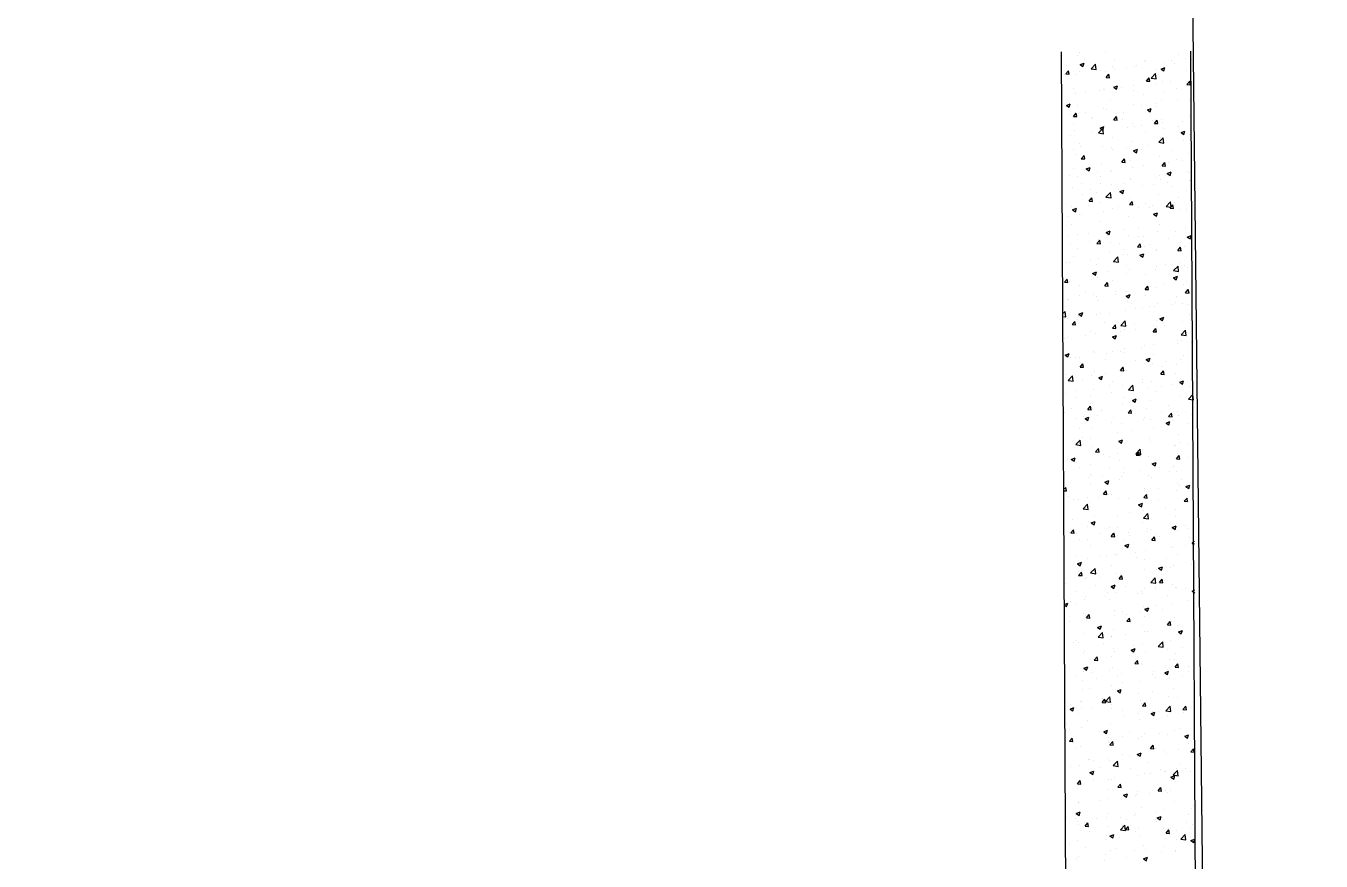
# Model space of a CAD drawing. Header units: millimetres. Extents: x 331487 to 517269, y 198509 to 399936.
# Drawn here: x 447136 to 449434, y 318041 to 319523 of the extents above; entities that cross this region are included whole.
import ezdxf

# ---------------------------------------------------------------- set-up
doc = ezdxf.new("R2010")
doc.units = ezdxf.units.MM
doc.header["$MEASUREMENT"] = 0
doc.layers.add('9th_plot boundry', color=1, linetype='Continuous')
doc.layers.add('COLUMN', color=6, linetype='Continuous')

msp = doc.modelspace()

# ---------------------------------------------------------------- linework, layer by layer
at = {"layer": '9th_plot boundry'}
msp.add_line((449434.4, 299006.3), (448946.6, 343103.6), dxfattribs=at)
msp.add_lwpolyline([(448946.6, 343103.6), (414422.2, 340817.1, 0.386106), (408845.6, 334960.7), (408845.6, 299960.7), (449434.4, 299006.3)], format="xyb", close=True, dxfattribs=at)
at = {"layer": 'COLUMN'}
for p, q in [((448972.9, 319477.3), (449064.3, 302244.5)), ((449202.9, 319478.5), (449294.4, 302239))]:
    msp.add_line(p, q, dxfattribs=at)
at = {"layer": 'COLUMN', "color": 2, "linetype": 'Continuous'}
for p, q in [((449006.2, 319475.7), (449006.2, 319475.7)), ((449052.4, 319476.2), (449052.4, 319476.2)), ((448981.9, 319452.6), (448981.9, 319452.6)), ((449001.9, 319469.8), (449001.9, 319469.8)), ((449006.7, 319454.6), (449013.7, 319457.3)), ((449006.7, 319454.6), (449011.7, 319451.2)), ((449011.7, 319451.2), (449013.7, 319457.3)), ((449014.2, 319463.8), (449014.2, 319463.8)), ((449026.2, 319447.2), (449034, 319455.4)), ((449035.1, 319445.9), (449034, 319455.4)), ((449035.3, 319450.3), (449035.3, 319450.3)), ((449064.8, 319451.6), (449064.8, 319451.6)), ((449067.6, 319461.5), (449067.6, 319461.5)), ((449103.1, 319450.4), (449103.1, 319450.4)), ((449106, 319452.8), (449106, 319452.8)), ((449121, 319459.3), (449121, 319459.3)), ((449123.1, 319461.6), (449123.1, 319461.6)), ((449154.4, 319457.5), (449154.4, 319457.5)), ((449169.2, 319461.2), (449169.2, 319461.2)), ((449174.3, 319457), (449174.3, 319457)), ((449181.4, 319471.6), (449181.4, 319471.6)), ((449194.2, 319464.5), (449194.2, 319464.5)), ((449204.9, 319463.9), (449204.9, 319463.9)), ((448979.9, 319436.3), (448979.9, 319436.3)), ((448981.2, 319438), (448986, 319443.7)), ((448981.2, 319438), (448987.2, 319437.4)), ((448987.2, 319437.4), (448986, 319443.7)), ((449000.6, 319436.5), (449000.6, 319436.5)), ((449006.5, 319441.6), (449006.5, 319441.6)), ((449026.2, 319447.2), (449035.1, 319445.9)), ((449043.1, 319444.6), (449043.1, 319444.6)), ((449051.1, 319442.9), (449051.1, 319442.9)), ((449052.9, 319431.7), (449057.7, 319437.4)), ((449052.9, 319431.7), (449058.9, 319431.2)), ((449058.9, 319431.2), (449057.7, 319437.4)), ((449068.1, 319447.9), (449068.1, 319447.9)), ((449088.7, 319448.1), (449088.7, 319448.1)), ((449124.6, 319425.4), (449129.5, 319431.2)), ((449130.6, 319424.9), (449129.5, 319431.2)), ((449132.9, 319430.7), (449140.7, 319438.8)), ((449132.9, 319430.7), (449141.8, 319429.3)), ((449141.8, 319429.3), (449140.7, 319438.8)), ((449142, 319445.8), (449142, 319445.8)), ((449150.4, 319446.6), (449157.4, 319449.2)), ((449150.4, 319446.6), (449155.4, 319443.2)), ((449155.4, 319443.2), (449157.4, 319449.2)), ((449195.4, 319443.6), (449195.4, 319443.6)), ((449203.7, 319430.6), (449203.7, 319430.6)), ((448994.3, 319412.9), (448994.3, 319412.9)), ((449016.8, 319405.1), (449016.8, 319405.1)), ((449041.8, 319408.4), (449041.8, 319408.4)), ((449047.7, 319410.7), (449047.7, 319410.7)), ((449049.9, 319409.6), (449049.9, 319409.6)), ((449066.4, 319414.3), (449073.4, 319417)), ((449066.4, 319414.3), (449071.4, 319411)), ((449071.4, 319410.9), (449073.4, 319417)), ((449079.7, 319413.4), (449079.7, 319413.4)), ((449101.1, 319408.4), (449101.1, 319408.4)), ((449101.9, 319417.1), (449101.9, 319417.1)), ((449124.6, 319425.4), (449130.6, 319424.9)), ((449142.8, 319421.7), (449142.8, 319421.7)), ((449153.2, 319424.2), (449153.2, 319424.2)), ((449154.4, 319406.2), (449154.4, 319406.2)), ((449167.9, 319425), (449167.9, 319425)), ((449177.3, 319411.9), (449177.3, 319411.9)), ((449196.4, 319419.1), (449201.2, 319424.9)), ((449196.4, 319419.1), (449202.3, 319418.6)), ((449202.3, 319418.6), (449201.2, 319424.9)), ((448982.4, 319382.1), (448989.4, 319384.7)), ((448982.4, 319382.1), (448987.4, 319378.7)), ((448987.4, 319378.7), (448989.4, 319384.7)), ((448999.4, 319403.2), (448999.4, 319403.2)), ((449002.3, 319381.9), (449002.3, 319381.9)), ((449060.7, 319391.9), (449060.7, 319391.9)), ((449100.7, 319383.8), (449100.7, 319383.8)), ((449116.5, 319382.3), (449116.5, 319382.3)), ((449119, 319401.9), (449119, 319401.9)), ((449141.6, 319385.6), (449141.6, 319385.6)), ((449152, 319390.9), (449152, 319390.9)), ((449179.4, 319390.6), (449179.4, 319390.6)), ((449201.3, 319390), (449201.3, 319390)), ((449202.5, 319397.3), (449202.5, 319397.3)), ((448990.5, 319365.7), (448990.5, 319365.7)), ((448995.1, 319362.7), (448999.9, 319368.5)), ((448995.1, 319362.7), (449001, 319362.2)), ((448998.2, 319369.9), (448998.2, 319369.9)), ((449001, 319362.2), (448999.9, 319368.5)), ((449015.5, 319369), (449015.5, 319369)), ((449026.3, 319360), (449026.3, 319360)), ((449028.2, 319359.6), (449028.2, 319359.6)), ((449048.7, 319376.3), (449048.7, 319376.3)), ((449053.4, 319374), (449053.4, 319374)), ((449066.8, 319356.5), (449071.6, 319362.2)), ((449072.8, 319355.9), (449071.6, 319362.2)), ((449084.6, 319370), (449084.6, 319370)), ((449126.1, 319374), (449133.1, 319376.7)), ((449126.1, 319374), (449131.1, 319370.7)), ((449131.1, 319370.7), (449133.1, 319376.7)), ((449142.9, 319380), (449142.9, 319380)), ((449201.3, 319364), (449201.3, 319364)), ((448995.9, 319348.4), (448995.9, 319348.4)), ((448997, 319336.7), (448997, 319336.7)), ((449039.4, 319333.3), (449047.2, 319341.4)), ((449042.1, 319341.8), (449049.1, 319344.5)), ((449042.1, 319341.8), (449047.1, 319338.4)), ((449047.1, 319338.4), (449049.1, 319344.5)), ((449048.3, 319331.9), (449047.2, 319341.4)), ((449047.5, 319343.1), (449047.5, 319343.1)), ((449049.3, 319346.2), (449049.3, 319346.2)), ((449066.8, 319356.5), (449072.8, 319355.9)), ((449081.6, 319357.3), (449081.6, 319357.3)), ((449090.2, 319342.8), (449090.2, 319342.8)), ((449099.4, 319350.6), (449099.4, 319350.6)), ((449102.7, 319343.9), (449102.7, 319343.9)), ((449115.3, 319346.1), (449115.3, 319346.1)), ((449135, 319355.1), (449135, 319355.1)), ((449138.5, 319350.2), (449143.3, 319355.9)), ((449138.5, 319350.2), (449144.5, 319349.7)), ((449144.5, 319349.7), (449143.3, 319355.9)), ((449150.8, 319357.6), (449150.8, 319357.6)), ((449153.1, 319351.1), (449153.1, 319351.1)), ((449156, 319341.6), (449156, 319341.6)), ((449181.1, 319345), (449181.1, 319345)), ((449185.8, 319333.8), (449192.8, 319336.5)), ((449188.3, 319352.8), (449188.3, 319352.8)), ((449190.8, 319330.4), (449192.8, 319336.5)), ((448989.2, 319329.5), (448989.2, 319329.5)), ((449006.2, 319314.9), (449006.2, 319314.9)), ((449027.1, 319334.5), (449027.1, 319334.5)), ((449039.4, 319333.3), (449048.3, 319331.9)), ((449064.5, 319325), (449064.5, 319325)), ((449098.2, 319317.3), (449098.2, 319317.3)), ((449122.8, 319335), (449122.8, 319335)), ((449146.2, 319316.7), (449153.9, 319324.8)), ((449146.2, 319316.7), (449155.1, 319315.3)), ((449149.6, 319324.3), (449149.6, 319324.3)), ((449155.1, 319315.3), (449153.9, 319324.8)), ((449185.8, 319333.8), (449190.8, 319330.4)), ((449190, 319320), (449190, 319320)), ((449200.1, 319330.7), (449200.1, 319330.7)), ((448995.8, 319303.4), (448995.8, 319303.4)), ((449000.8, 319295.1), (449000.8, 319295.1)), ((449008.3, 319308.8), (449008.3, 319308.8)), ((449008.9, 319287.5), (449013.8, 319293.3)), ((449014.9, 319287), (449013.8, 319293.3)), ((449046.3, 319309.8), (449046.3, 319309.8)), ((449061.7, 319306.5), (449061.7, 319306.5)), ((449063.9, 319303.4), (449063.9, 319303.4)), ((449089, 319306.7), (449089, 319306.7)), ((449101.8, 319301.5), (449108.8, 319304.2)), ((449101.8, 319301.5), (449106.8, 319298.2)), ((449106.7, 319298.2), (449108.8, 319304.2)), ((449115.1, 319304.3), (449115.1, 319304.3)), ((449126.8, 319311.7), (449126.8, 319311.7)), ((449148.3, 319291), (449148.3, 319291)), ((449168.5, 319302), (449168.5, 319302)), ((449198.9, 319297.4), (449198.9, 319297.4)), ((448994.6, 319270.1), (448994.6, 319270.1)), ((449008.9, 319287.5), (449014.9, 319287)), ((449017.8, 319269.3), (449024.8, 319272)), ((449017.8, 319269.3), (449022.7, 319265.9)), ((449022.7, 319265.9), (449024.8, 319272)), ((449045.1, 319276.5), (449045.1, 319276.5)), ((449062.7, 319267.3), (449062.7, 319267.3)), ((449080.7, 319281.3), (449085.5, 319287)), ((449080.7, 319281.3), (449086.6, 319280.7)), ((449086.6, 319280.7), (449085.5, 319287)), ((449097, 319284), (449097, 319284)), ((449100.5, 319272.2), (449100.5, 319272.2)), ((449118.7, 319275.3), (449118.7, 319275.3)), ((449152.4, 319275), (449157.2, 319280.7)), ((449152.4, 319275), (449158.4, 319274.5)), ((449158.4, 319274.4), (449157.2, 319280.7)), ((449163.7, 319280.6), (449163.7, 319280.6)), ((449177, 319285.3), (449177, 319285.3)), ((449188.7, 319283.9), (449188.7, 319283.9)), ((448988.8, 319257.7), (448988.8, 319257.7)), ((449002, 319255.3), (449002, 319255.3)), ((449009.9, 319244.2), (449009.9, 319244.2)), ((449037.6, 319264), (449037.6, 319264)), ((449042.2, 319255.4), (449042.2, 319255.4)), ((449043.8, 319243.2), (449043.8, 319243.2)), ((449060.4, 319265.3), (449060.4, 319265.3)), ((449084.3, 319243.3), (449084.3, 319243.3)), ((449095.6, 319253.2), (449095.6, 319253.2)), ((449095.8, 319250.7), (449095.8, 319250.7)), ((449142.6, 319253.3), (449142.6, 319253.3)), ((449147.1, 319257.7), (449147.1, 319257.7)), ((449149, 319250.9), (449149, 319250.9)), ((449161.5, 319261.3), (449168.5, 319264)), ((449161.5, 319261.3), (449166.4, 319257.9)), ((449162.4, 319244.4), (449162.4, 319244.4)), ((449166.4, 319257.9), (449168.5, 319264)), ((449197.6, 319264.1), (449197.6, 319264.1)), ((449200.3, 319249.4), (449200.3, 319249.4)), ((449201, 319263.4), (449201, 319263.4)), ((449202.4, 319248.6), (449202.4, 319248.6)), ((448993.3, 319236.8), (448993.3, 319236.8)), ((449011.3, 319224.5), (449011.3, 319224.5)), ((449026, 319233.3), (449026, 319233.3)), ((449036.3, 319227.8), (449036.3, 319227.8)), ((449052.7, 319219.3), (449060.5, 319227.4)), ((449061.6, 319217.9), (449060.5, 319227.4)), ((449063.3, 319242), (449063.3, 319242)), ((449074.2, 319232.8), (449074.2, 319232.8)), ((449077.4, 319229), (449084.4, 319231.7)), ((449077.4, 319229), (449082.4, 319225.7)), ((449082.4, 319225.7), (449084.4, 319231.7)), ((449116.7, 319239.7), (449116.7, 319239.7)), ((449137.4, 319241.1), (449137.4, 319241.1)), ((449145.9, 319224.4), (449145.9, 319224.4)), ((449170.1, 319237.5), (449170.1, 319237.5)), ((449196.4, 319230.8), (449196.4, 319230.8)), ((448992.1, 319203.5), (448992.1, 319203.5)), ((448993.4, 319196.8), (449000.4, 319199.4)), ((448998.4, 319193.4), (449000.4, 319199.4)), ((449022.3, 319204.6), (449022.3, 319204.6)), ((449022.8, 319212.3), (449027.6, 319218.1)), ((449022.8, 319212.3), (449028.8, 319211.8)), ((449028.8, 319211.8), (449027.6, 319218)), ((449042.6, 319209.9), (449042.6, 319209.9)), ((449052.7, 319219.3), (449061.6, 319217.9)), ((449064.2, 319198.3), (449064.2, 319198.3)), ((449075.7, 319202.3), (449075.7, 319202.3)), ((449094.5, 319206), (449099.4, 319211.8)), ((449094.5, 319206), (449100.5, 319205.5)), ((449094.6, 319217.4), (449094.6, 319217.4)), ((449100.5, 319205.5), (449099.4, 319211.8)), ((449111.1, 319201.7), (449111.1, 319201.7)), ((449122.5, 319208.3), (449122.5, 319208.3)), ((449129.1, 319200.1), (449129.1, 319200.1)), ((449136.1, 319205), (449136.1, 319205)), ((449159.4, 319202.8), (449167.2, 319210.9)), ((449159.4, 319202.8), (449168.3, 319201.4)), ((449166.3, 319199.8), (449171.1, 319205.5)), ((449166.3, 319199.8), (449172.2, 319199.2)), ((449168.3, 319201.4), (449167.2, 319210.9)), ((449172.2, 319199.2), (449171.1, 319205.5)), ((449174, 319210), (449174, 319210)), ((449180.8, 319218.3), (449180.8, 319218.3)), ((449182.5, 319197.8), (449182.5, 319197.8)), ((449195.2, 319197.6), (449195.2, 319197.6)), ((448985, 319185.1), (448985, 319185.1)), ((448993.4, 319196.8), (448998.4, 319193.4)), ((449005.9, 319188.3), (449005.9, 319188.3)), ((449010, 319188.4), (449010, 319188.4)), ((449041.4, 319176.6), (449041.4, 319176.6)), ((449047.9, 319193.4), (449047.9, 319193.4)), ((449093.4, 319184.1), (449093.4, 319184.1)), ((449137.1, 319188.8), (449144.1, 319191.4)), ((449137.1, 319188.8), (449142.1, 319185.4)), ((449142.1, 319185.4), (449144.1, 319191.4)), ((449144.7, 319191.1), (449144.7, 319191.1)), ((448990.9, 319170.2), (448990.9, 319170.2)), ((449002.8, 319153.5), (449002.8, 319153.5)), ((449021.6, 319153.9), (449021.6, 319153.9)), ((449053.1, 319156.5), (449060.1, 319159.2)), ((449053.1, 319156.5), (449058.1, 319153.1)), ((449056.2, 319151.2), (449056.2, 319151.2)), ((449058.1, 319153.1), (449060.1, 319159.2)), ((449084.8, 319162.2), (449084.8, 319162.2)), ((449109.8, 319165.5), (449109.8, 319165.5)), ((449143.5, 319157.9), (449143.5, 319157.9)), ((449147.7, 319170.5), (449147.7, 319170.5)), ((449176.7, 319158.7), (449176.7, 319158.7)), ((449194, 319164.3), (449194, 319164.3)), ((449196.8, 319148.5), (449203.8, 319151.2)), ((449201.8, 319145.1), (449203.8, 319151.2)), ((448983.7, 319148.9), (448983.7, 319148.9)), ((448989.7, 319136.9), (448989.7, 319136.9)), ((449001.8, 319128.7), (449001.8, 319128.7)), ((449023.9, 319140), (449023.9, 319140)), ((449036.7, 319137.1), (449041.5, 319142.8)), ((449036.7, 319137.1), (449042.7, 319136.6)), ((449040.2, 319143.3), (449040.2, 319143.3)), ((449042.7, 319136.6), (449041.5, 319142.8)), ((449060.1, 319138.7), (449060.1, 319138.7)), ((449077.3, 319137.8), (449077.3, 319137.8)), ((449092.1, 319150.8), (449092.1, 319150.8)), ((449108.4, 319130.8), (449113.2, 319136.6)), ((449108.4, 319130.8), (449114.4, 319130.3)), ((449109.6, 319149), (449109.6, 319149)), ((449114.4, 319130.3), (449113.2, 319136.6)), ((449118.4, 319148.7), (449118.4, 319148.7)), ((449121.4, 319131.1), (449121.4, 319131.1)), ((449130.7, 319135.5), (449130.7, 319135.5)), ((449163, 319146.7), (449163, 319146.7)), ((449180.1, 319124.5), (449185, 319130.3)), ((449184.1, 319133.3), (449184.1, 319133.3)), ((449184.5, 319139.4), (449184.5, 319139.4)), ((449186.1, 319124), (449185, 319130.3)), ((449192.8, 319131), (449192.8, 319131)), ((449196.8, 319148.5), (449201.8, 319145.1)), ((449200.7, 319136.7), (449200.7, 319136.7)), ((448995.3, 319114.5), (448995.3, 319114.5)), ((449025.7, 319106.7), (449025.7, 319106.7)), ((449039, 319110), (449039, 319110)), ((449058.5, 319122.8), (449058.5, 319122.8)), ((449066, 319105.3), (449073.7, 319113.5)), ((449066, 319105.3), (449074.8, 319104)), ((449074.8, 319104), (449073.7, 319113.5)), ((449083.5, 319126.1), (449083.5, 319126.1)), ((449084, 319116.7), (449084, 319116.7)), ((449090.9, 319117.5), (449090.9, 319117.5)), ((449112.8, 319116.2), (449119.8, 319118.9)), ((449112.8, 319116.2), (449117.8, 319112.9)), ((449117.8, 319112.9), (449119.8, 319118.9)), ((449142.3, 319124.6), (449142.3, 319124.6)), ((449142.4, 319126.7), (449142.4, 319126.7)), ((449180.1, 319124.5), (449186.1, 319124)), ((448983, 319102.6), (448983, 319102.6)), ((448988.5, 319103.6), (448988.5, 319103.6)), ((449028.8, 319084), (449035.8, 319086.7)), ((449028.8, 319084), (449033.8, 319080.6)), ((449032.1, 319083.3), (449032.1, 319083.3)), ((449033.8, 319080.6), (449035.8, 319086.7)), ((449036.3, 319100.4), (449036.3, 319100.4)), ((449057.2, 319086.6), (449057.2, 319086.6)), ((449089.7, 319098.1), (449089.7, 319098.1)), ((449089.7, 319084.2), (449089.7, 319084.2)), ((449095.1, 319091.6), (449095.1, 319091.6)), ((449141.1, 319091.3), (449141.1, 319091.3)), ((449143.1, 319095.9), (449143.1, 319095.9)), ((449158.2, 319099.9), (449158.2, 319099.9)), ((449172.7, 319088.8), (449180.5, 319096.9)), ((449172.7, 319088.8), (449181.6, 319087.4)), ((449181.6, 319087.4), (449180.5, 319096.9)), ((449180.5, 319091.7), (449180.5, 319091.7)), ((449183.2, 319103.2), (449183.2, 319103.2)), ((449191.6, 319097.7), (449191.6, 319097.7)), ((449196.5, 319093.6), (449196.5, 319093.6)), ((448978.8, 319068.1), (448983.7, 319073.9)), ((448978.8, 319068.1), (448984.8, 319067.6)), ((448984.8, 319067.6), (448983.7, 319073.9)), ((448987.3, 319070.3), (448987.3, 319070.3)), ((449005.6, 319061.7), (449005.6, 319061.7)), ((449037.8, 319076.7), (449037.8, 319076.7)), ((449050.6, 319061.9), (449055.4, 319067.6)), ((449050.6, 319061.9), (449056.5, 319061.3)), ((449056.5, 319061.3), (449055.4, 319067.6)), ((449063.9, 319071.7), (449063.9, 319071.7)), ((449122.2, 319081.7), (449122.2, 319081.7)), ((449122.3, 319055.6), (449127.1, 319061.3)), ((449128.3, 319055.1), (449127.1, 319061.3)), ((449131.9, 319060.5), (449131.9, 319060.5)), ((449156.9, 319063.8), (449156.9, 319063.8)), ((449172.5, 319076), (449179.5, 319078.7)), ((449172.5, 319076), (449177.5, 319072.6)), ((449177.5, 319072.6), (449179.5, 319078.7)), ((449190.3, 319064.4), (449190.3, 319064.4)), ((449194.8, 319068.8), (449194.8, 319068.8)), ((448984.6, 319038.1), (448984.6, 319038.1)), ((448986, 319037.1), (448986, 319037.1)), ((449005.8, 319043.9), (449005.8, 319043.9)), ((449016.9, 319049.3), (449016.9, 319049.3)), ((449030.9, 319047.2), (449030.9, 319047.2)), ((449036.6, 319043.5), (449036.6, 319043.5)), ((449068.7, 319052.2), (449068.7, 319052.2)), ((449070.2, 319047), (449070.2, 319047)), ((449088.5, 319051), (449088.5, 319051)), ((449088.5, 319043.7), (449095.5, 319046.4)), ((449088.5, 319043.7), (449093.4, 319040.4)), ((449093.4, 319040.4), (449095.5, 319046.4)), ((449122.3, 319055.6), (449128.3, 319055.1)), ((449123.6, 319044.8), (449123.6, 319044.8)), ((449139.8, 319058), (449139.8, 319058)), ((449177, 319042.5), (449177, 319042.5)), ((449194, 319049.3), (449198.8, 319055.1)), ((449194, 319049.3), (449200, 319048.8)), ((449200, 319048.8), (449198.8, 319055.1)), ((448977.6, 319013.3), (448980.3, 319016)), ((448981.4, 319006.6), (448980.3, 319016)), ((449004.4, 319011.5), (449011.5, 319014.2)), ((449009.4, 319008.1), (449011.4, 319014.2)), ((449037.9, 319035.9), (449037.9, 319035.9)), ((449087.3, 319017.7), (449087.3, 319017.7)), ((449091.3, 319033.6), (449091.3, 319033.6)), ((449105.6, 319021.1), (449105.6, 319021.1)), ((449118.1, 319022), (449118.1, 319022)), ((449130.6, 319024.4), (449130.6, 319024.4)), ((449138.6, 319024.7), (449138.6, 319024.7)), ((449144.7, 319031.3), (449144.7, 319031.3)), ((449168.5, 319029.3), (449168.5, 319029.3)), ((449176.4, 319032.1), (449176.4, 319032.1)), ((449189.1, 319031.1), (449189.1, 319031.1)), ((449198.1, 319029.1), (449198.1, 319029.1)), ((448977.7, 319007.1), (448981.4, 319006.6)), ((448979.5, 319004.5), (448979.5, 319004.5)), ((448984.8, 319003.8), (448984.8, 319003.8)), ((448992.7, 318992.9), (448997.5, 318998.7)), ((448992.7, 318992.9), (448998.7, 318992.4)), ((448997, 318998.5), (448997, 318998.5)), ((448998.7, 318992.4), (448997.5, 318998.7)), ((449001.5, 319002), (449001.5, 319002)), ((449004.4, 319011.5), (449009.4, 319008.1)), ((449004.6, 319007.8), (449004.6, 319007.8)), ((449035.3, 319010.2), (449035.3, 319010.2)), ((449042.4, 319012.7), (449042.4, 319012.7)), ((449050.3, 318996.2), (449050.3, 318996.2)), ((449059.8, 319012), (449059.8, 319012)), ((449064.4, 318986.6), (449069.3, 318992.4)), ((449070.4, 318986.1), (449069.3, 318992.4)), ((449079.2, 318991.4), (449087, 318999.5)), ((449079.2, 318991.4), (449088.1, 318990)), ((449088.1, 318990), (449087, 318999.5)), ((449103.7, 318993.9), (449103.7, 318993.9)), ((449137.4, 318991.4), (449137.4, 318991.4)), ((449142.1, 319000.1), (449142.1, 319000.1)), ((449148.2, 319003.5), (449155.2, 319006.1)), ((449148.2, 319003.5), (449153.1, 319000.1)), ((449153.1, 319000.1), (449155.2, 319006.1)), ((449157.1, 318991.7), (449157.1, 318991.7)), ((449187.9, 318997.8), (449187.9, 318997.8)), ((449200.4, 319010.1), (449200.4, 319010.1)), ((449205.3, 318998.2), (449205.3, 318998.2)), ((448978.3, 318968.3), (448978.3, 318968.3)), ((448983.6, 318970.5), (448983.6, 318970.5)), ((449016.1, 318973.3), (449016.1, 318973.3)), ((449025.4, 318980.1), (449025.4, 318980.1)), ((449034.1, 318976.9), (449034.1, 318976.9)), ((449064.1, 318971.2), (449071.1, 318973.9)), ((449064.1, 318971.2), (449069.1, 318967.9)), ((449064.4, 318986.6), (449070.4, 318986.1)), ((449069.1, 318967.9), (449071.1, 318973.9)), ((449079.3, 318981.6), (449079.3, 318981.6)), ((449083.7, 318990.1), (449083.7, 318990.1)), ((449086.1, 318984.4), (449086.1, 318984.4)), ((449104.3, 318984.9), (449104.3, 318984.9)), ((449136.2, 318980.4), (449141, 318986.1)), ((449136.2, 318980.4), (449142.1, 318979.9)), ((449142.1, 318979.8), (449141, 318986.1)), ((449142.2, 318989.9), (449142.2, 318989.9)), ((449185.9, 318974.8), (449193.7, 318982.9)), ((449185.9, 318974.8), (449194.8, 318973.4)), ((449194.8, 318973.4), (449193.7, 318982.9)), ((449030.9, 318945.1), (449030.9, 318945.1)), ((449063.6, 318945.1), (449063.6, 318945.1)), ((449078, 318945.5), (449078, 318945.5)), ((449084.8, 318951.1), (449084.8, 318951.1)), ((449115.9, 318950.5), (449115.9, 318950.5)), ((449121.9, 318955.1), (449121.9, 318955.1)), ((449136.2, 318958.1), (449136.2, 318958.1)), ((449179, 318958.8), (449179, 318958.8)), ((449180.2, 318965.1), (449180.2, 318965.1)), ((449186.7, 318964.5), (449186.7, 318964.5)), ((449204.1, 318962.1), (449204.1, 318962.1)), ((449207.9, 318963.2), (449207.9, 318963.2)), ((449207.9, 318963.2), (449207.9, 318963.2)), ((448980.1, 318939), (448987.1, 318941.6)), ((448980.1, 318939), (448985.1, 318935.6)), ((448982.4, 318937.2), (448982.4, 318937.2)), ((448985.1, 318935.6), (448987.1, 318941.6)), ((448989.8, 318933.9), (448989.8, 318933.9)), ((448998.6, 318933.9), (448998.6, 318933.9)), ((449005.3, 318935.1), (449005.3, 318935.1)), ((449006.6, 318917.7), (449011.4, 318923.4)), ((449012.6, 318917.2), (449011.4, 318923.4)), ((449032.9, 318943.6), (449032.9, 318943.6)), ((449052, 318931.7), (449052, 318931.7)), ((449053, 318942.2), (449053, 318942.2)), ((449084.3, 318942.8), (449084.3, 318942.8)), ((449105.3, 318929.4), (449105.3, 318929.4)), ((449123.8, 318930.9), (449130.8, 318933.6)), ((449123.8, 318930.9), (449128.8, 318927.6)), ((449128.8, 318927.6), (449130.8, 318933.6)), ((449135, 318924.8), (449135, 318924.8)), ((449137.6, 318940.6), (449137.6, 318940.6)), ((449158.7, 318927.2), (449158.7, 318927.2)), ((449177.8, 318922.6), (449177.8, 318922.6)), ((449185.5, 318931.2), (449185.5, 318931.2)), ((449191, 318938.3), (449191, 318938.3)), ((448981.2, 318903.9), (448981.2, 318903.9)), ((448985.7, 318894), (448993.5, 318902.1)), ((448994.6, 318892.6), (448993.5, 318902.1)), ((449006.6, 318917.7), (449012.6, 318917.2)), ((449026.7, 318902.7), (449026.7, 318902.7)), ((449031.7, 318910.3), (449031.7, 318910.3)), ((449039.8, 318898.7), (449046.8, 318901.4)), ((449039.8, 318898.7), (449044.8, 318895.3)), ((449044.8, 318895.3), (449046.8, 318901.4)), ((449051.7, 318906), (449051.7, 318906)), ((449078.3, 318911.4), (449083.1, 318917.2)), ((449078.3, 318911.4), (449084.3, 318910.9)), ((449084.3, 318910.9), (449083.1, 318917.2)), ((449083.6, 318917.8), (449083.6, 318917.8)), ((449089.6, 318911), (449089.6, 318911)), ((449150, 318905.2), (449154.9, 318910.9)), ((449150, 318905.2), (449156, 318904.6)), ((449152.7, 318919.3), (449152.7, 318919.3)), ((449156, 318904.6), (449154.9, 318910.9)), ((449176.1, 318905.4), (449176.1, 318905.4)), ((448985.7, 318894), (448994.6, 318892.6)), ((449011, 318894.3), (449011, 318894.3)), ((449030.5, 318877), (449030.5, 318877)), ((449059.5, 318885.4), (449059.5, 318885.4)), ((449064.4, 318892), (449064.4, 318892)), ((449082.4, 318884.5), (449082.4, 318884.5)), ((449092.5, 318877.4), (449100.3, 318885.5)), ((449092.5, 318877.4), (449101.4, 318876)), ((449101.4, 318876), (449100.3, 318885.5)), ((449117.7, 318889.8), (449117.7, 318889.8)), ((449117.8, 318895.4), (449117.8, 318895.4)), ((449126.4, 318879.9), (449126.4, 318879.9)), ((449133.8, 318891.5), (449133.8, 318891.5)), ((449151.5, 318883.2), (449151.5, 318883.2)), ((449171.1, 318887.5), (449171.1, 318887.5)), ((449183.5, 318890.7), (449190.5, 318893.4)), ((449183.5, 318890.7), (449188.5, 318887.3)), ((449184.3, 318897.9), (449184.3, 318897.9)), ((449188.5, 318887.3), (449190.5, 318893.4)), ((449189.3, 318888.2), (449189.3, 318888.2)), ((449200.1, 318883.5), (449200.1, 318883.5)), ((448980, 318870.6), (448980, 318870.6)), ((449000.4, 318863.3), (449000.4, 318863.3)), ((449001.2, 318875.4), (449001.2, 318875.4)), ((449025.1, 318853.4), (449025.1, 318853.4)), ((449025.4, 318866.6), (449025.4, 318866.6)), ((449063.3, 318871.6), (449063.3, 318871.6)), ((449083.4, 318863.4), (449083.4, 318863.4)), ((449099.5, 318858.4), (449106.5, 318861.1)), ((449099.5, 318858.4), (449104.5, 318855.1)), ((449104.5, 318855.1), (449106.5, 318861.1)), ((449132.5, 318858.3), (449132.5, 318858.3)), ((449141.8, 318873.5), (449141.8, 318873.5)), ((449183.1, 318864.7), (449183.1, 318864.7)), ((449199.2, 318860.9), (449207, 318869)), ((449199.2, 318860.9), (449208.1, 318859.5)), ((449208.1, 318859.5), (449207, 318869)), ((448978.7, 318837.3), (448978.7, 318837.3)), ((448991.5, 318843.2), (448991.5, 318843.2)), ((449012.6, 318829.7), (449012.6, 318829.7)), ((449020.5, 318842.5), (449025.3, 318848.2)), ((449020.5, 318842.5), (449026.4, 318842)), ((449026.4, 318842), (449025.3, 318848.2)), ((449029.3, 318843.7), (449029.3, 318843.7)), ((449037, 318832.1), (449037, 318832.1)), ((449044.9, 318840.9), (449044.9, 318840.9)), ((449081.2, 318851.2), (449081.2, 318851.2)), ((449092.2, 318836.2), (449097, 318842)), ((449092.2, 318836.2), (449098.2, 318835.7)), ((449098.2, 318835.7), (449097, 318841.9)), ((449098.3, 318838.7), (449098.3, 318838.7)), ((449100.1, 318840.5), (449100.1, 318840.5)), ((449125.2, 318843.7), (449125.2, 318843.7)), ((449151.7, 318836.4), (449151.7, 318836.4)), ((449163, 318848.7), (449163, 318848.7)), ((449163.9, 318829.9), (449168.7, 318835.7)), ((449163.9, 318829.9), (449169.9, 318829.4)), ((449169.9, 318829.4), (449168.7, 318835.7)), ((449180, 318838.5), (449180, 318838.5)), ((449181.8, 318831.4), (449181.8, 318831.4)), ((449205, 318834.2), (449205, 318834.2)), ((448999.1, 318827.2), (448999.1, 318827.2)), ((449005, 318808.4), (449005, 318808.4)), ((449015.5, 318826.2), (449022.5, 318828.9)), ((449015.5, 318826.2), (449020.5, 318822.8)), ((449020.4, 318822.8), (449022.5, 318828.9)), ((449028, 318810.4), (449028, 318810.4)), ((449063.3, 318818.4), (449063.3, 318818.4)), ((449066, 318827.5), (449066, 318827.5)), ((449080, 318817.9), (449080, 318817.9)), ((449119.4, 318825.2), (449119.4, 318825.2)), ((449121.6, 318828.5), (449121.6, 318828.5)), ((449131.3, 318825), (449131.3, 318825)), ((449136.7, 318809.3), (449136.7, 318809.3)), ((449159.2, 318818.2), (449166.2, 318820.9)), ((449159.2, 318818.2), (449164.2, 318814.8)), ((449164.2, 318814.8), (449166.2, 318820.9)), ((449172.7, 318823), (449172.7, 318823)), ((449199.9, 318817.6), (449199.9, 318817.6)), ((448999, 318780), (449006.8, 318788.1)), ((449007.9, 318778.6), (449006.8, 318788.1)), ((449010.7, 318792.7), (449010.7, 318792.7)), ((449025, 318790.1), (449025, 318790.1)), ((449073.8, 318801), (449073.8, 318801)), ((449075.2, 318785.9), (449082.2, 318788.6)), ((449075.2, 318785.9), (449080.1, 318782.6)), ((449078.4, 318787.8), (449078.4, 318787.8)), ((449078.8, 318784.6), (449078.8, 318784.6)), ((449080.1, 318782.6), (449082.2, 318788.6)), ((449098.8, 318804.3), (449098.8, 318804.3)), ((449130.1, 318791.7), (449130.1, 318791.7)), ((449131.8, 318785.6), (449131.8, 318785.6)), ((449180.6, 318798.1), (449180.6, 318798.1)), ((448999, 318780), (449007.9, 318778.6)), ((449026.8, 318777.1), (449026.8, 318777.1)), ((449034.3, 318767.3), (449039.2, 318773)), ((449034.3, 318767.3), (449040.3, 318766.7)), ((449040.3, 318766.7), (449039.2, 318773)), ((449047.5, 318761.6), (449047.5, 318761.6)), ((449072.5, 318764.9), (449072.5, 318764.9)), ((449105.7, 318763.4), (449113.5, 318771.6)), ((449105.7, 318763.4), (449114.6, 318762.1)), ((449106.1, 318761), (449110.9, 318766.7)), ((449106.1, 318761), (449112, 318760.5)), ((449110.4, 318769.9), (449110.4, 318769.9)), ((449112, 318760.5), (449110.9, 318766.7)), ((449114.6, 318762.1), (449113.5, 318771.6)), ((449117.5, 318768.8), (449117.5, 318768.8)), ((449173.6, 318778.2), (449173.6, 318778.2)), ((449175.8, 318778.8), (449175.8, 318778.8)), ((449179.4, 318764.8), (449179.4, 318764.8)), ((449185.1, 318783.3), (449185.1, 318783.3)), ((449198.6, 318781.5), (449198.6, 318781.5)), ((448984.4, 318753.3), (448984.4, 318753.3)), ((448991.1, 318753.7), (448998.1, 318756.3)), ((448991.1, 318753.7), (448996.1, 318750.3)), ((448996.1, 318750.3), (448998.1, 318756.3)), ((449000.9, 318748.8), (449000.9, 318748.8)), ((449005.5, 318739), (449005.5, 318739)), ((449025.6, 318743.8), (449025.6, 318743.8)), ((449059.2, 318758.8), (449059.2, 318758.8)), ((449077.5, 318751.3), (449077.5, 318751.3)), ((449128.9, 318758.4), (449128.9, 318758.4)), ((449134.9, 318745.7), (449141.9, 318748.3)), ((449134.9, 318745.7), (449139.8, 318742.3)), ((449139.8, 318742.3), (449141.9, 318748.3)), ((449141.5, 318746.8), (449141.5, 318746.8)), ((449147.3, 318738.7), (449147.3, 318738.7)), ((449172.3, 318742), (449172.3, 318742)), ((449177.8, 318754.7), (449182.6, 318760.5)), ((449177.8, 318754.7), (449183.8, 318754.2)), ((449183.8, 318754.2), (449182.6, 318760.5)), ((449199.8, 318756.8), (449199.8, 318756.8)), ((449021.2, 318722.1), (449021.2, 318722.1)), ((449024.8, 318726.8), (449024.8, 318726.8)), ((449026.6, 318725.6), (449026.6, 318725.6)), ((449046.2, 318725.4), (449046.2, 318725.4)), ((449050.8, 318713.4), (449057.8, 318716.1)), ((449055.8, 318710), (449057.8, 318716.1)), ((449058.9, 318736.7), (449058.9, 318736.7)), ((449076.3, 318718.1), (449076.3, 318718.1)), ((449080, 318723.3), (449080, 318723.3)), ((449083.2, 318736.8), (449083.2, 318736.8)), ((449084.1, 318730.4), (449084.1, 318730.4)), ((449112.3, 318734.5), (449112.3, 318734.5)), ((449127.7, 318725.1), (449127.7, 318725.1)), ((449133.4, 318721), (449133.4, 318721)), ((449165.7, 318732.2), (449165.7, 318732.2)), ((449178.2, 318731.5), (449178.2, 318731.5)), ((449186.7, 318718.8), (449186.7, 318718.8)), ((448979.3, 318701.6), (448981.3, 318704.1)), ((448979.3, 318698.1), (448982.5, 318697.8)), ((448982.5, 318697.8), (448981.3, 318704.1)), ((449024.4, 318710.6), (449024.4, 318710.6)), ((449048.2, 318692), (449053, 318697.8)), ((449048.2, 318692), (449054.2, 318691.5)), ((449050.8, 318713.4), (449055.8, 318710)), ((449054.2, 318691.5), (449053, 318697.8)), ((449063, 318691.8), (449063, 318691.8)), ((449121, 318699.3), (449121, 318699.3)), ((449121.3, 318701.8), (449121.3, 318701.8)), ((449126.5, 318691.8), (449126.5, 318691.8)), ((449146, 318702.6), (449146, 318702.6)), ((449177, 318698.2), (449177, 318698.2)), ((449179.7, 318711.8), (449179.7, 318711.8)), ((449183.9, 318707.6), (449183.9, 318707.6)), ((449194.5, 318705.4), (449201.6, 318708.1)), ((449194.5, 318705.4), (449199.5, 318702)), ((449199.5, 318702), (449201.5, 318708.1)), ((448985.6, 318688.2), (448985.6, 318688.2)), ((448994.9, 318682.7), (448994.9, 318682.7)), ((449004.7, 318681.8), (449004.7, 318681.8)), ((449012.3, 318666), (449020, 318674.2)), ((449019.9, 318686), (449019.9, 318686)), ((449021.2, 318664.7), (449020, 318674.2)), ((449023.2, 318677.3), (449023.2, 318677.3)), ((449039, 318685.9), (449039, 318685.9)), ((449057.8, 318691), (449057.8, 318691)), ((449075.1, 318684.8), (449075.1, 318684.8)), ((449092.4, 318683.6), (449092.4, 318683.6)), ((449110.5, 318673.1), (449117.5, 318675.8)), ((449110.5, 318673.1), (449115.5, 318669.8)), ((449115.5, 318669.8), (449117.5, 318675.8)), ((449119.9, 318685.8), (449124.8, 318691.5)), ((449119.9, 318685.8), (449125.9, 318685.2)), ((449125.9, 318685.2), (449124.8, 318691.5)), ((449145.8, 318681.4), (449145.8, 318681.4)), ((449191.7, 318679.5), (449196.5, 318685.2)), ((449191.7, 318679.5), (449197.6, 318679)), ((449197.6, 318679), (449196.5, 318685.2)), ((449199.2, 318679.1), (449199.2, 318679.1)), ((448993.6, 318646.5), (448993.6, 318646.5)), ((449012.3, 318666), (449021.2, 318664.7)), ((449031.5, 318651.5), (449031.5, 318651.5)), ((449073.9, 318651.5), (449073.9, 318651.5)), ((449094.6, 318659.8), (449094.6, 318659.8)), ((449119, 318649.5), (449126.8, 318657.6)), ((449119, 318649.5), (449127.9, 318648.1)), ((449119.7, 318663.1), (449119.7, 318663.1)), ((449125.2, 318658.5), (449125.2, 318658.5)), ((449127.9, 318648.1), (449126.8, 318657.6)), ((449157.6, 318668.1), (449157.6, 318668.1)), ((449175.5, 318652.2), (449175.5, 318652.2)), ((449175.8, 318664.9), (449175.8, 318664.9)), ((448987.2, 318623.6), (448987.2, 318623.6)), ((448990.4, 318623.1), (448995.2, 318628.8)), ((448990.4, 318623.1), (448996.3, 318622.6)), ((448996.3, 318622.6), (448995.2, 318628.8)), ((449019.5, 318634.8), (449019.5, 318634.8)), ((449022, 318644), (449022, 318644)), ((449026.5, 318640.9), (449033.5, 318643.6)), ((449026.5, 318640.9), (449031.5, 318637.5)), ((449031.5, 318637.5), (449033.5, 318643.6)), ((449058.9, 318632.1), (449058.9, 318632.1)), ((449072.9, 318632.5), (449072.9, 318632.5)), ((449093.4, 318623.7), (449093.4, 318623.7)), ((449117.2, 318642.2), (449117.2, 318642.2)), ((449124, 318625.2), (449124, 318625.2)), ((449126.3, 318630.3), (449126.3, 318630.3)), ((449131.2, 318628.7), (449131.2, 318628.7)), ((449170.2, 318632.9), (449177.2, 318635.6)), ((449170.2, 318632.9), (449175.2, 318629.5)), ((449174.5, 318631.6), (449174.5, 318631.6)), ((449175.2, 318629.5), (449177.2, 318635.6)), ((449179.7, 318628), (449179.7, 318628)), ((449194.4, 318637), (449194.4, 318637)), ((449199.5, 318630.2), (449199.5, 318630.2)), ((449000.6, 318622.1), (449000.6, 318622.1)), ((449005.2, 318612.1), (449005.2, 318612.1)), ((449020.7, 318610.7), (449020.7, 318610.7)), ((449024.5, 318600.2), (449024.5, 318600.2)), ((449040.6, 318621.4), (449040.6, 318621.4)), ((449062.1, 318616.8), (449066.9, 318622.6)), ((449062.1, 318616.8), (449068.1, 318616.3)), ((449068.1, 318616.3), (449066.9, 318622.6)), ((449068.3, 318620.4), (449068.3, 318620.4)), ((449072.7, 318618.2), (449072.7, 318618.2)), ((449082.9, 318610.2), (449082.9, 318610.2)), ((449086.2, 318600.6), (449093.2, 318603.3)), ((449086.2, 318600.6), (449091.2, 318597.3)), ((449091.2, 318597.3), (449093.2, 318603.3)), ((449094, 318619.1), (449094, 318619.1)), ((449133.8, 318610.6), (449138.6, 318616.3)), ((449133.8, 318610.6), (449139.8, 318610)), ((449139.8, 318610), (449138.6, 318616.3)), ((449141.2, 318620.2), (449141.2, 318620.2)), ((449147.4, 318616.9), (449147.4, 318616.9)), ((449193.1, 318600.9), (449193.1, 318600.9)), ((449200.8, 318614.6), (449200.8, 318614.6)), ((449205.5, 318604.3), (449209.7, 318609.3)), ((449205.5, 318604.3), (449209.8, 318603.9)), ((448999.6, 318584), (448999.6, 318584)), ((449019.5, 318577.4), (449019.5, 318577.4)), ((449042, 318581), (449042, 318581)), ((449053, 318581.7), (449053, 318581.7)), ((449067.1, 318584.3), (449067.1, 318584.3)), ((449071.5, 318584.9), (449071.5, 318584.9)), ((449104.9, 318589.2), (449104.9, 318589.2)), ((449106.4, 318579.5), (449106.4, 318579.5)), ((449122.8, 318591.9), (449122.8, 318591.9)), ((449159.8, 318577.2), (449159.8, 318577.2)), ((449168.1, 318597.6), (449168.1, 318597.6)), ((449173.3, 318598.3), (449173.3, 318598.3)), ((449179.4, 318585.2), (449179.4, 318585.2)), ((449002.2, 318568.4), (449009.2, 318571.1)), ((449002.2, 318568.4), (449007.1, 318565)), ((449004.4, 318555.2), (449004.4, 318555.2)), ((449007.1, 318565), (449009.2, 318571.1)), ((449025.5, 318552.1), (449033.3, 318560.2)), ((449034.4, 318550.7), (449033.3, 318560.2)), ((449062.7, 318565.2), (449062.7, 318565.2)), ((449121, 318575.2), (449121, 318575.2)), ((449121.6, 318558.7), (449121.6, 318558.7)), ((449141.8, 318558.1), (449141.8, 318558.1)), ((449145.9, 318560.4), (449152.9, 318563)), ((449145.9, 318560.4), (449150.9, 318557)), ((449150.9, 318557), (449152.9, 318563)), ((449166.8, 318561.4), (449166.8, 318561.4)), ((449172.1, 318565.1), (449172.1, 318565.1)), ((449204.7, 318566.4), (449204.7, 318566.4)), ((448980.2, 318532.9), (448980.2, 318532.9)), ((449004.2, 318547.9), (449009.1, 318553.6)), ((449004.2, 318547.9), (449010.2, 318547.4)), ((449010.2, 318547.4), (449009.1, 318553.6)), ((449015.7, 318541.5), (449015.7, 318541.5)), ((449018.3, 318544.1), (449018.3, 318544.1)), ((449025.5, 318552.1), (449034.4, 318550.7)), ((449040.8, 318544.8), (449040.8, 318544.8)), ((449061.9, 318528.1), (449068.9, 318530.8)), ((449066.8, 318524.8), (449068.9, 318530.8)), ((449070.3, 318551.6), (449070.3, 318551.6)), ((449076, 318541.6), (449080.8, 318547.4)), ((449076, 318541.6), (449081.9, 318541.1)), ((449078.6, 318549.8), (449078.6, 318549.8)), ((449081.9, 318541.1), (449080.8, 318547.3)), ((449132.2, 318535.5), (449140, 318543.6)), ((449132.2, 318535.5), (449141.1, 318534.1)), ((449141.1, 318534.1), (449140, 318543.6)), ((449147.7, 318535.3), (449152.5, 318541.1)), ((449147.7, 318535.3), (449153.7, 318534.8)), ((449153.7, 318534.8), (449152.5, 318541.1)), ((449170.9, 318531.8), (449170.9, 318531.8)), ((449001.2, 318519.4), (449001.2, 318519.4)), ((449017.1, 318510.8), (449017.1, 318510.8)), ((449033.5, 318530.6), (449033.5, 318530.6)), ((449052.3, 318510.4), (449052.3, 318510.4)), ((449054.6, 318517.2), (449054.6, 318517.2)), ((449061.9, 318528.1), (449066.8, 318524.8)), ((449069, 318518.3), (449069, 318518.3)), ((449086.9, 318528.4), (449086.9, 318528.4)), ((449108, 318514.9), (449108, 318514.9)), ((449115.5, 318518.7), (449115.5, 318518.7)), ((449116.9, 318515.5), (449116.9, 318515.5)), ((449120.4, 318525.4), (449120.4, 318525.4)), ((449140.3, 318526.1), (449140.3, 318526.1)), ((449140.5, 318522), (449140.5, 318522)), ((449161.4, 318512.7), (449161.4, 318512.7)), ((449175.2, 318525.5), (449175.2, 318525.5)), ((449178.4, 318527), (449178.4, 318527)), ((449193.7, 318523.9), (449193.7, 318523.9)), ((449205.6, 318520.1), (449210.2, 318521.9)), ((449205.6, 318520.1), (449210.2, 318517)), ((448980.3, 318496.8), (448984.8, 318498.5)), ((448980.3, 318494.2), (448982.8, 318492.5)), ((448982.8, 318492.5), (448984.8, 318498.5)), ((448989.4, 318502.1), (448989.4, 318502.1)), ((449000.3, 318495.5), (449000.3, 318495.5)), ((449014.5, 318505.4), (449014.5, 318505.4)), ((449058.6, 318505.5), (449058.6, 318505.5)), ((449067.8, 318485), (449067.8, 318485)), ((449119.2, 318492.1), (449119.2, 318492.1)), ((449121.6, 318487.8), (449128.6, 318490.5)), ((449121.6, 318487.8), (449126.5, 318484.5)), ((449126.5, 318484.5), (449128.6, 318490.5)), ((449140.9, 318493.6), (449140.9, 318493.6)), ((449152.1, 318487.5), (449152.1, 318487.5)), ((449169.7, 318498.5), (449169.7, 318498.5)), ((449199.2, 318503.6), (449199.2, 318503.6)), ((448988.1, 318465.9), (448988.1, 318465.9)), ((449013.6, 318479.8), (449013.6, 318479.8)), ((449015.9, 318477.5), (449015.9, 318477.5)), ((449018.1, 318472.7), (449022.9, 318478.4)), ((449018.1, 318472.7), (449024.1, 318472.1)), ((449024.1, 318472.1), (449022.9, 318478.4)), ((449024.2, 318473.5), (449024.2, 318473.5)), ((449026, 318470.9), (449026, 318470.9)), ((449067, 318477.5), (449067, 318477.5)), ((449082.6, 318483.6), (449082.6, 318483.6)), ((449089.2, 318479.2), (449089.2, 318479.2)), ((449089.8, 318466.4), (449094.7, 318472.1)), ((449089.8, 318466.4), (449095.8, 318465.9)), ((449095.8, 318465.9), (449094.7, 318472.1)), ((449114.2, 318482.5), (449114.2, 318482.5)), ((449120.4, 318475.3), (449120.4, 318475.3)), ((449161.6, 318460.1), (449166.4, 318465.9)), ((449167.5, 318459.6), (449166.4, 318465.9)), ((449168.5, 318465.2), (449168.5, 318465.2)), ((449173.8, 318473), (449173.8, 318473)), ((449014.7, 318444.2), (449014.7, 318444.2)), ((449037.5, 318455.6), (449044.5, 318458.3)), ((449037.5, 318455.6), (449042.5, 318452.2)), ((449038.8, 318438.1), (449046.6, 318446.2)), ((449042.5, 318452.2), (449044.5, 318458.3)), ((449047.7, 318436.7), (449046.6, 318446.2)), ((449062.9, 318439.8), (449062.9, 318439.8)), ((449066.6, 318451.7), (449066.6, 318451.7)), ((449087.9, 318443.1), (449087.9, 318443.1)), ((449117.9, 318458.8), (449117.9, 318458.8)), ((449120.8, 318448.6), (449120.8, 318448.6)), ((449125.8, 318448.1), (449125.8, 318448.1)), ((449161.6, 318460.1), (449167.5, 318459.6)), ((449179.1, 318458.6), (449179.1, 318458.6)), ((449181.2, 318447.6), (449188.2, 318450.3)), ((449181.2, 318447.6), (449186.2, 318444.2)), ((449186.2, 318444.2), (449188.2, 318450.3)), ((449188.9, 318456.4), (449188.9, 318456.4)), ((448994.2, 318428.7), (448994.2, 318428.7)), ((448999.7, 318431.5), (448999.7, 318431.5)), ((449004.1, 318428.5), (449004.1, 318428.5)), ((449038.8, 318438.1), (449047.7, 318436.7)), ((449047.6, 318426.4), (449047.6, 318426.4)), ((449062.4, 318438.6), (449062.4, 318438.6)), ((449065.4, 318418.5), (449065.4, 318418.5)), ((449097.2, 318415.3), (449104.2, 318418)), ((449100.9, 318424.2), (449100.9, 318424.2)), ((449102.2, 318412), (449104.2, 318418)), ((449116.7, 318425.5), (449116.7, 318425.5)), ((449145.5, 318421.6), (449153.3, 318429.7)), ((449145.5, 318421.6), (449154.4, 318420.2)), ((449154.4, 318420.2), (449153.3, 318429.7)), ((449154.3, 318421.9), (449154.3, 318421.9)), ((449162.6, 318416.9), (449162.6, 318416.9)), ((449167.2, 318431.9), (449167.2, 318431.9)), ((449187.7, 318420.2), (449187.7, 318420.2)), ((449207.7, 318419.7), (449207.7, 318419.7)), ((449013.4, 318411), (449013.4, 318411)), ((449015.3, 318415.3), (449015.3, 318415.3)), ((449032, 318397.4), (449036.8, 318403.2)), ((449032, 318397.4), (449038, 318396.9)), ((449036.6, 318400.4), (449036.6, 318400.4)), ((449038, 318396.9), (449036.8, 318403.2)), ((449061.6, 318403.6), (449061.6, 318403.6)), ((449068.6, 318413), (449068.6, 318413)), ((449097.2, 318415.3), (449102.2, 318412)), ((449099.5, 318408.6), (449099.5, 318408.6)), ((449103.7, 318391.2), (449108.5, 318396.9)), ((449109.7, 318390.6), (449108.5, 318396.9)), ((449122, 318410.7), (449122, 318410.7)), ((449166, 318398.6), (449166, 318398.6)), ((449174.9, 318398.9), (449174.9, 318398.9)), ((449175.4, 318408.5), (449175.4, 318408.5)), ((449012.2, 318377.7), (449012.2, 318377.7)), ((449013.2, 318383.1), (449020.2, 318385.8)), ((449013.2, 318383.1), (449018.2, 318379.7)), ((449018.2, 318379.7), (449020.2, 318385.8)), ((449027.7, 318375.6), (449027.7, 318375.6)), ((449058.3, 318378.9), (449058.3, 318378.9)), ((449064.2, 318385.2), (449064.2, 318385.2)), ((449081, 318373.3), (449081, 318373.3)), ((449103.7, 318391.2), (449109.7, 318390.6)), ((449115.5, 318392.2), (449115.5, 318392.2)), ((449116.6, 318388.9), (449116.6, 318388.9)), ((449134.4, 318371.1), (449134.4, 318371.1)), ((449136.3, 318377.5), (449136.3, 318377.5)), ((449156.9, 318375.1), (449163.9, 318377.8)), ((449156.9, 318375.1), (449161.9, 318371.7)), ((449161.4, 318380.8), (449161.4, 318380.8)), ((449161.9, 318371.7), (449163.9, 318377.8)), ((449175.4, 318384.9), (449180.3, 318390.6)), ((449175.4, 318384.9), (449181.4, 318384.4)), ((449181.4, 318384.4), (449180.3, 318390.6)), ((449198.9, 318377), (449198.9, 318377)), ((449199.2, 318385.8), (449199.2, 318385.8)), ((449000, 318368.9), (449000, 318368.9)), ((449010.3, 318360.9), (449010.3, 318360.9)), ((449023.9, 318346.9), (449023.9, 318346.9)), ((449035.3, 318364.2), (449035.3, 318364.2)), ((449063, 318351.9), (449063, 318351.9)), ((449073.2, 318369.2), (449073.2, 318369.2)), ((449082.3, 318356.9), (449082.3, 318356.9)), ((449114.3, 318358.9), (449114.3, 318358.9)), ((449140.6, 318366.9), (449140.6, 318366.9)), ((449164.8, 318365.3), (449164.8, 318365.3)), ((449187.8, 318368.8), (449187.8, 318368.8)), ((449008.2, 318324.5), (449008.2, 318324.5)), ((449009, 318324.8), (449009, 318324.8)), ((449011, 318344.4), (449011, 318344.4)), ((449045.9, 318322.2), (449050.7, 318328)), ((449046.9, 318329.8), (449046.9, 318329.8)), ((449051.8, 318321.7), (449050.7, 318328)), ((449052, 318324.1), (449059.8, 318332.3)), ((449052, 318324.1), (449060.9, 318322.8)), ((449060.9, 318322.8), (449059.8, 318332.3)), ((449072.9, 318342.8), (449079.9, 318345.5)), ((449072.9, 318342.8), (449077.9, 318339.5)), ((449077.9, 318339.5), (449079.9, 318345.5)), ((449110, 318338.1), (449110, 318338.1)), ((449113.1, 318325.6), (449113.1, 318325.6)), ((449135, 318341.4), (449135, 318341.4)), ((449163.6, 318332), (449163.6, 318332)), ((449172.9, 318346.3), (449172.9, 318346.3)), ((449178.8, 318331.9), (449178.8, 318331.9)), ((448983.9, 318321.5), (448983.9, 318321.5)), ((448988.9, 318310.6), (448995.9, 318313.3)), ((448988.9, 318310.6), (448993.8, 318307.2)), ((448993.8, 318307.2), (448995.9, 318313.2)), ((449003.8, 318301.9), (449003.8, 318301.9)), ((449009.8, 318311.1), (449009.8, 318311.1)), ((449029.3, 318311.1), (449029.3, 318311.1)), ((449045.9, 318322.2), (449051.8, 318321.7)), ((449061.6, 318322.2), (449061.6, 318322.2)), ((449061.7, 318318.6), (449061.7, 318318.6)), ((449062.1, 318311.9), (449062.1, 318311.9)), ((449082.7, 318308.8), (449082.7, 318308.8)), ((449108.7, 318301.9), (449108.7, 318301.9)), ((449115, 318320), (449115, 318320)), ((449117.6, 318316), (449122.4, 318321.7)), ((449117.6, 318316), (449123.6, 318315.4)), ((449120.5, 318321.9), (449120.5, 318321.9)), ((449123.6, 318315.4), (449122.4, 318321.7)), ((449132.6, 318302.6), (449139.6, 318305.2)), ((449132.6, 318302.6), (449137.6, 318299.2)), ((449136, 318306.6), (449136, 318306.6)), ((449137.6, 318299.2), (449139.6, 318305.2)), ((449146.6, 318306.9), (449146.6, 318306.9)), ((449158.8, 318307.6), (449166.5, 318315.7)), ((449158.8, 318307.6), (449167.7, 318306.2)), ((449167.7, 318306.2), (449166.5, 318315.7)), ((449168.3, 318317.7), (449168.3, 318317.7)), ((449189.3, 318309.7), (449194.1, 318315.4)), ((449189.3, 318309.7), (449195.3, 318309.2)), ((449189.4, 318304.3), (449189.4, 318304.3)), ((449195.3, 318309.1), (449194.1, 318315.4)), ((449209.8, 318315.2), (449209.8, 318315.2)), ((448982.7, 318285.3), (448982.7, 318285.3)), ((449020.5, 318290.3), (449020.5, 318290.3)), ((449060.5, 318285.3), (449060.5, 318285.3)), ((449083.7, 318298.6), (449083.7, 318298.6)), ((449111.9, 318292.3), (449111.9, 318292.3)), ((449162.4, 318298.7), (449162.4, 318298.7)), ((449208.5, 318279.1), (449208.5, 318279.1)), ((448988, 318253.3), (448992.8, 318259)), ((448988.3, 318273.7), (448988.3, 318273.7)), ((448994, 318252.8), (448992.8, 318259)), ((449008.6, 318277.8), (449008.6, 318277.8)), ((449041.7, 318271.4), (449041.7, 318271.4)), ((449048.6, 318270.3), (449055.6, 318273)), ((449048.6, 318270.3), (449053.5, 318266.9)), ((449053.5, 318266.9), (449055.6, 318273)), ((449057.4, 318259.2), (449057.4, 318259.2)), ((449082.4, 318262.5), (449082.4, 318262.5)), ((449095.1, 318269.2), (449095.1, 318269.2)), ((449110.7, 318259), (449110.7, 318259)), ((449116.3, 318262.3), (449116.3, 318262.3)), ((449120.3, 318267.5), (449120.3, 318267.5)), ((449148.4, 318266.9), (449148.4, 318266.9)), ((449161.2, 318265.4), (449161.2, 318265.4)), ((449174.6, 318272.3), (449174.6, 318272.3)), ((449183.5, 318275.8), (449183.5, 318275.8)), ((449192.3, 318262.3), (449199.3, 318265)), ((449192.3, 318262.3), (449197.2, 318258.9)), ((449197.2, 318258.9), (449199.3, 318265)), ((449201.8, 318264.6), (449201.8, 318264.6)), ((448988, 318253.3), (448994, 318252.8)), ((448994.2, 318250.9), (448994.2, 318250.9)), ((448999.7, 318242.2), (448999.7, 318242.2)), ((449007.4, 318244.5), (449007.4, 318244.5)), ((449058, 318252.3), (449058, 318252.3)), ((449059.3, 318252), (449059.3, 318252)), ((449059.7, 318247), (449064.6, 318252.8)), ((449059.7, 318247), (449065.7, 318246.5)), ((449065.7, 318246.5), (449064.6, 318252.7)), ((449108.3, 318230), (449115.3, 318232.7)), ((449113.2, 318226.7), (449115.2, 318232.7)), ((449131.5, 318240.7), (449136.3, 318246.5)), ((449131.5, 318240.7), (449137.4, 318240.2)), ((449137.4, 318240.2), (449136.3, 318246.5)), ((449140.3, 318240.3), (449140.3, 318240.3)), ((449157.2, 318236.3), (449157.2, 318236.3)), ((449159.9, 318232.2), (449159.9, 318232.2)), ((449182.2, 318239.6), (449182.2, 318239.6)), ((449198.6, 318250.3), (449198.6, 318250.3)), ((449203.2, 318234.5), (449208, 318240.2)), ((449203.2, 318234.5), (449209.2, 318233.9)), ((449209.2, 318233.9), (449208, 318240.2)), ((448989.9, 318209.1), (448989.9, 318209.1)), ((449006.2, 318211.2), (449006.2, 318211.2)), ((449022.2, 318220.3), (449022.2, 318220.3)), ((449023.7, 318220.3), (449023.7, 318220.3)), ((449031.1, 318219.7), (449031.1, 318219.7)), ((449056.1, 318223), (449056.1, 318223)), ((449058.1, 318218.7), (449058.1, 318218.7)), ((449065.3, 318210.2), (449073.1, 318218.3)), ((449065.3, 318210.2), (449074.2, 318208.8)), ((449074.2, 318208.8), (449073.1, 318218.3)), ((449075.6, 318218.1), (449075.6, 318218.1)), ((449082, 318230.3), (449082, 318230.3)), ((449094, 318228), (449094, 318228)), ((449108.3, 318230), (449113.2, 318226.7)), ((449109.4, 318225.8), (449109.4, 318225.8)), ((449129, 318215.8), (449129, 318215.8)), ((449182.4, 318213.5), (449182.4, 318213.5)), ((449024.2, 318197.8), (449031.2, 318200.5)), ((449024.2, 318197.8), (449029.2, 318194.4)), ((449029.2, 318194.4), (449031.2, 318200.5)), ((449043.3, 318206.9), (449043.3, 318206.9)), ((449067.7, 318188.6), (449067.7, 318188.6)), ((449096.7, 318204.6), (449096.7, 318204.6)), ((449108.2, 318192.5), (449108.2, 318192.5)), ((449120.2, 318195.3), (449120.2, 318195.3)), ((449130.8, 318196.9), (449130.8, 318196.9)), ((449150.1, 318202.4), (449150.1, 318202.4)), ((449155.9, 318200.2), (449155.9, 318200.2)), ((449158.7, 318198.9), (449158.7, 318198.9)), ((449167.9, 318189.8), (449174.9, 318192.5)), ((449167.9, 318189.8), (449172.9, 318186.4)), ((449172, 318193.6), (449179.8, 318201.7)), ((449172, 318193.6), (449180.9, 318192.3)), ((449172.9, 318186.4), (449174.9, 318192.5)), ((449178.5, 318205.3), (449178.5, 318205.3)), ((449180.9, 318192.3), (449179.8, 318201.7)), ((449193.8, 318205.2), (449193.8, 318205.2)), ((449203.4, 318200.1), (449203.4, 318200.1)), ((449210.7, 318206.4), (449210.7, 318206.4)), ((449001.9, 318178.1), (449006.7, 318183.8)), ((449001.9, 318178.1), (449007.9, 318177.5)), ((449002.3, 318169.5), (449002.3, 318169.5)), ((449003.5, 318175.3), (449003.5, 318175.3)), ((449004.8, 318180.3), (449004.8, 318180.3)), ((449004.9, 318177.9), (449004.9, 318177.9)), ((449007.9, 318177.5), (449006.7, 318183.8)), ((449029.8, 318183.6), (449029.8, 318183.6)), ((449055.7, 318167.2), (449055.7, 318167.2)), ((449056.9, 318185.4), (449056.9, 318185.4)), ((449061.8, 318185.3), (449061.8, 318185.3)), ((449073.6, 318171.8), (449078.4, 318177.5)), ((449073.6, 318171.8), (449079.6, 318171.3)), ((449079.6, 318171.3), (449078.4, 318177.5)), ((449109.1, 318165), (449109.1, 318165)), ((449145.3, 318165.5), (449150.2, 318171.3)), ((449145.3, 318165.5), (449151.3, 318165)), ((449151.3, 318165), (449150.2, 318171.3)), ((449157.5, 318165.6), (449157.5, 318165.6)), ((449167.4, 318165.7), (449167.4, 318165.7)), ((449209.5, 318173.1), (449209.5, 318173.1)), ((449003.5, 318144.2), (449003.5, 318144.2)), ((449003.7, 318144.6), (449003.7, 318144.6)), ((449041.4, 318149.1), (449041.4, 318149.1)), ((449055.7, 318152.1), (449055.7, 318152.1)), ((449083.9, 318157.5), (449090.9, 318160.2)), ((449083.9, 318157.5), (449088.9, 318154.2)), ((449088.9, 318154.2), (449090.9, 318160.2)), ((449104.5, 318157.5), (449104.5, 318157.5)), ((449107, 318159.2), (449107, 318159.2)), ((449129.6, 318160.8), (449129.6, 318160.8)), ((449162.5, 318162.7), (449162.5, 318162.7)), ((449174.4, 318145.6), (449174.4, 318145.6)), ((448982.8, 318118.4), (448982.8, 318118.4)), ((448999.9, 318125.3), (449006.9, 318128)), ((448999.9, 318125.3), (449004.9, 318121.9)), ((449004.9, 318121.9), (449006.9, 318128)), ((449054.4, 318118.8), (449054.4, 318118.8)), ((449057.7, 318125.6), (449057.7, 318125.6)), ((449078.2, 318118), (449078.2, 318118)), ((449103.3, 318121.3), (449103.3, 318121.3)), ((449105.8, 318125.9), (449105.8, 318125.9)), ((449116, 318135.6), (449116, 318135.6)), ((449141.1, 318126.3), (449141.1, 318126.3)), ((449143.6, 318117.3), (449150.6, 318120)), ((449143.6, 318117.3), (449148.6, 318113.9)), ((449148.6, 318113.9), (449150.6, 318119.9)), ((449156.3, 318132.3), (449156.3, 318132.3)), ((449198.3, 318123.7), (449198.3, 318123.7)), ((449204.3, 318134.6), (449204.3, 318134.6)), ((449208.2, 318139.8), (449208.2, 318139.8)), ((448999.4, 318115.6), (448999.4, 318115.6)), ((449002.5, 318111.4), (449002.5, 318111.4)), ((449003.9, 318105), (449003.9, 318105)), ((449015.1, 318109.7), (449015.1, 318109.7)), ((449015.8, 318102.8), (449020.6, 318108.6)), ((449015.8, 318102.8), (449021.7, 318102.3)), ((449021.7, 318102.3), (449020.6, 318108.6)), ((449036.2, 318116.1), (449036.2, 318116.1)), ((449057.3, 318102.7), (449057.3, 318102.7)), ((449078.5, 318096.2), (449086.3, 318104.3)), ((449078.5, 318096.2), (449087.4, 318094.8)), ((449081.7, 318103.7), (449081.7, 318103.7)), ((449087.4, 318094.8), (449086.3, 318104.3)), ((449087.5, 318096.6), (449092.3, 318102.3)), ((449087.5, 318096.6), (449093.5, 318096)), ((449089.6, 318113.9), (449089.6, 318113.9)), ((449093.5, 318096), (449092.3, 318102.3)), ((449110.7, 318100.4), (449110.7, 318100.4)), ((449140, 318113.7), (449140, 318113.7)), ((449143, 318111.6), (449143, 318111.6)), ((449155.1, 318099), (449155.1, 318099)), ((449159.2, 318090.3), (449164, 318096)), ((449165.2, 318089.8), (449164, 318096)), ((449164.1, 318098.2), (449164.1, 318098.2)), ((449178, 318095.2), (449178, 318095.2)), ((449196.4, 318109.4), (449196.4, 318109.4)), ((449203, 318098.5), (449203, 318098.5)), ((449207, 318106.5), (449207, 318106.5)), ((449001.3, 318078.1), (449001.3, 318078.1)), ((449023.4, 318093.7), (449023.4, 318093.7)), ((449051.9, 318078.6), (449051.9, 318078.6)), ((449053.2, 318085.6), (449053.2, 318085.6)), ((449059.6, 318085), (449066.6, 318087.7)), ((449059.6, 318085), (449064.6, 318081.7)), ((449064.6, 318081.7), (449066.6, 318087.7)), ((449077, 318081.9), (449077, 318081.9)), ((449104.6, 318092.6), (449104.6, 318092.6)), ((449114.8, 318086.9), (449114.8, 318086.9)), ((449159.2, 318090.3), (449165.2, 318089.8)), ((449178.2, 318078.7), (449178.2, 318078.7)), ((449185.3, 318079.7), (449193.1, 318087.8)), ((449185.3, 318079.7), (449194.2, 318078.3)), ((449194.2, 318078.3), (449193.1, 318087.8)), ((449203.3, 318077), (449210.3, 318079.7)), ((449203.3, 318077), (449208.3, 318073.6)), ((449205.8, 318073.2), (449205.8, 318073.2)), ((449208.3, 318073.6), (449210.3, 318079.7)), ((448988.8, 318070.3), (448988.8, 318070.3)), ((449003.2, 318048.7), (449003.2, 318048.7)), ((449016.3, 318065.3), (449016.3, 318065.3)), ((449052, 318052.3), (449052, 318052.3)), ((449061.5, 318058.7), (449061.5, 318058.7)), ((449069.7, 318063), (449069.7, 318063)), ((449103.4, 318059.3), (449103.4, 318059.3)), ((449119.9, 318068.7), (449119.9, 318068.7)), ((449123.1, 318060.8), (449123.1, 318060.8)), ((449151.7, 318055.7), (449151.7, 318055.7)), ((449153.9, 318065.7), (449153.9, 318065.7)), ((449176.5, 318058.5), (449176.5, 318058.5)), ((449176.7, 318059), (449176.7, 318059)), ((449000.1, 318044.8), (449000.1, 318044.8)), ((449050.7, 318042.4), (449050.7, 318042.4)), ((449088.5, 318047.4), (449088.5, 318047.4)), ((449119.3, 318044.7), (449126.3, 318047.4)), ((449119.3, 318044.7), (449124.3, 318041.4)), ((449124.2, 318041.4), (449126.3, 318047.4))]:
    msp.add_line(p, q, dxfattribs=at)

doc.saveas('drawing.dxf')
